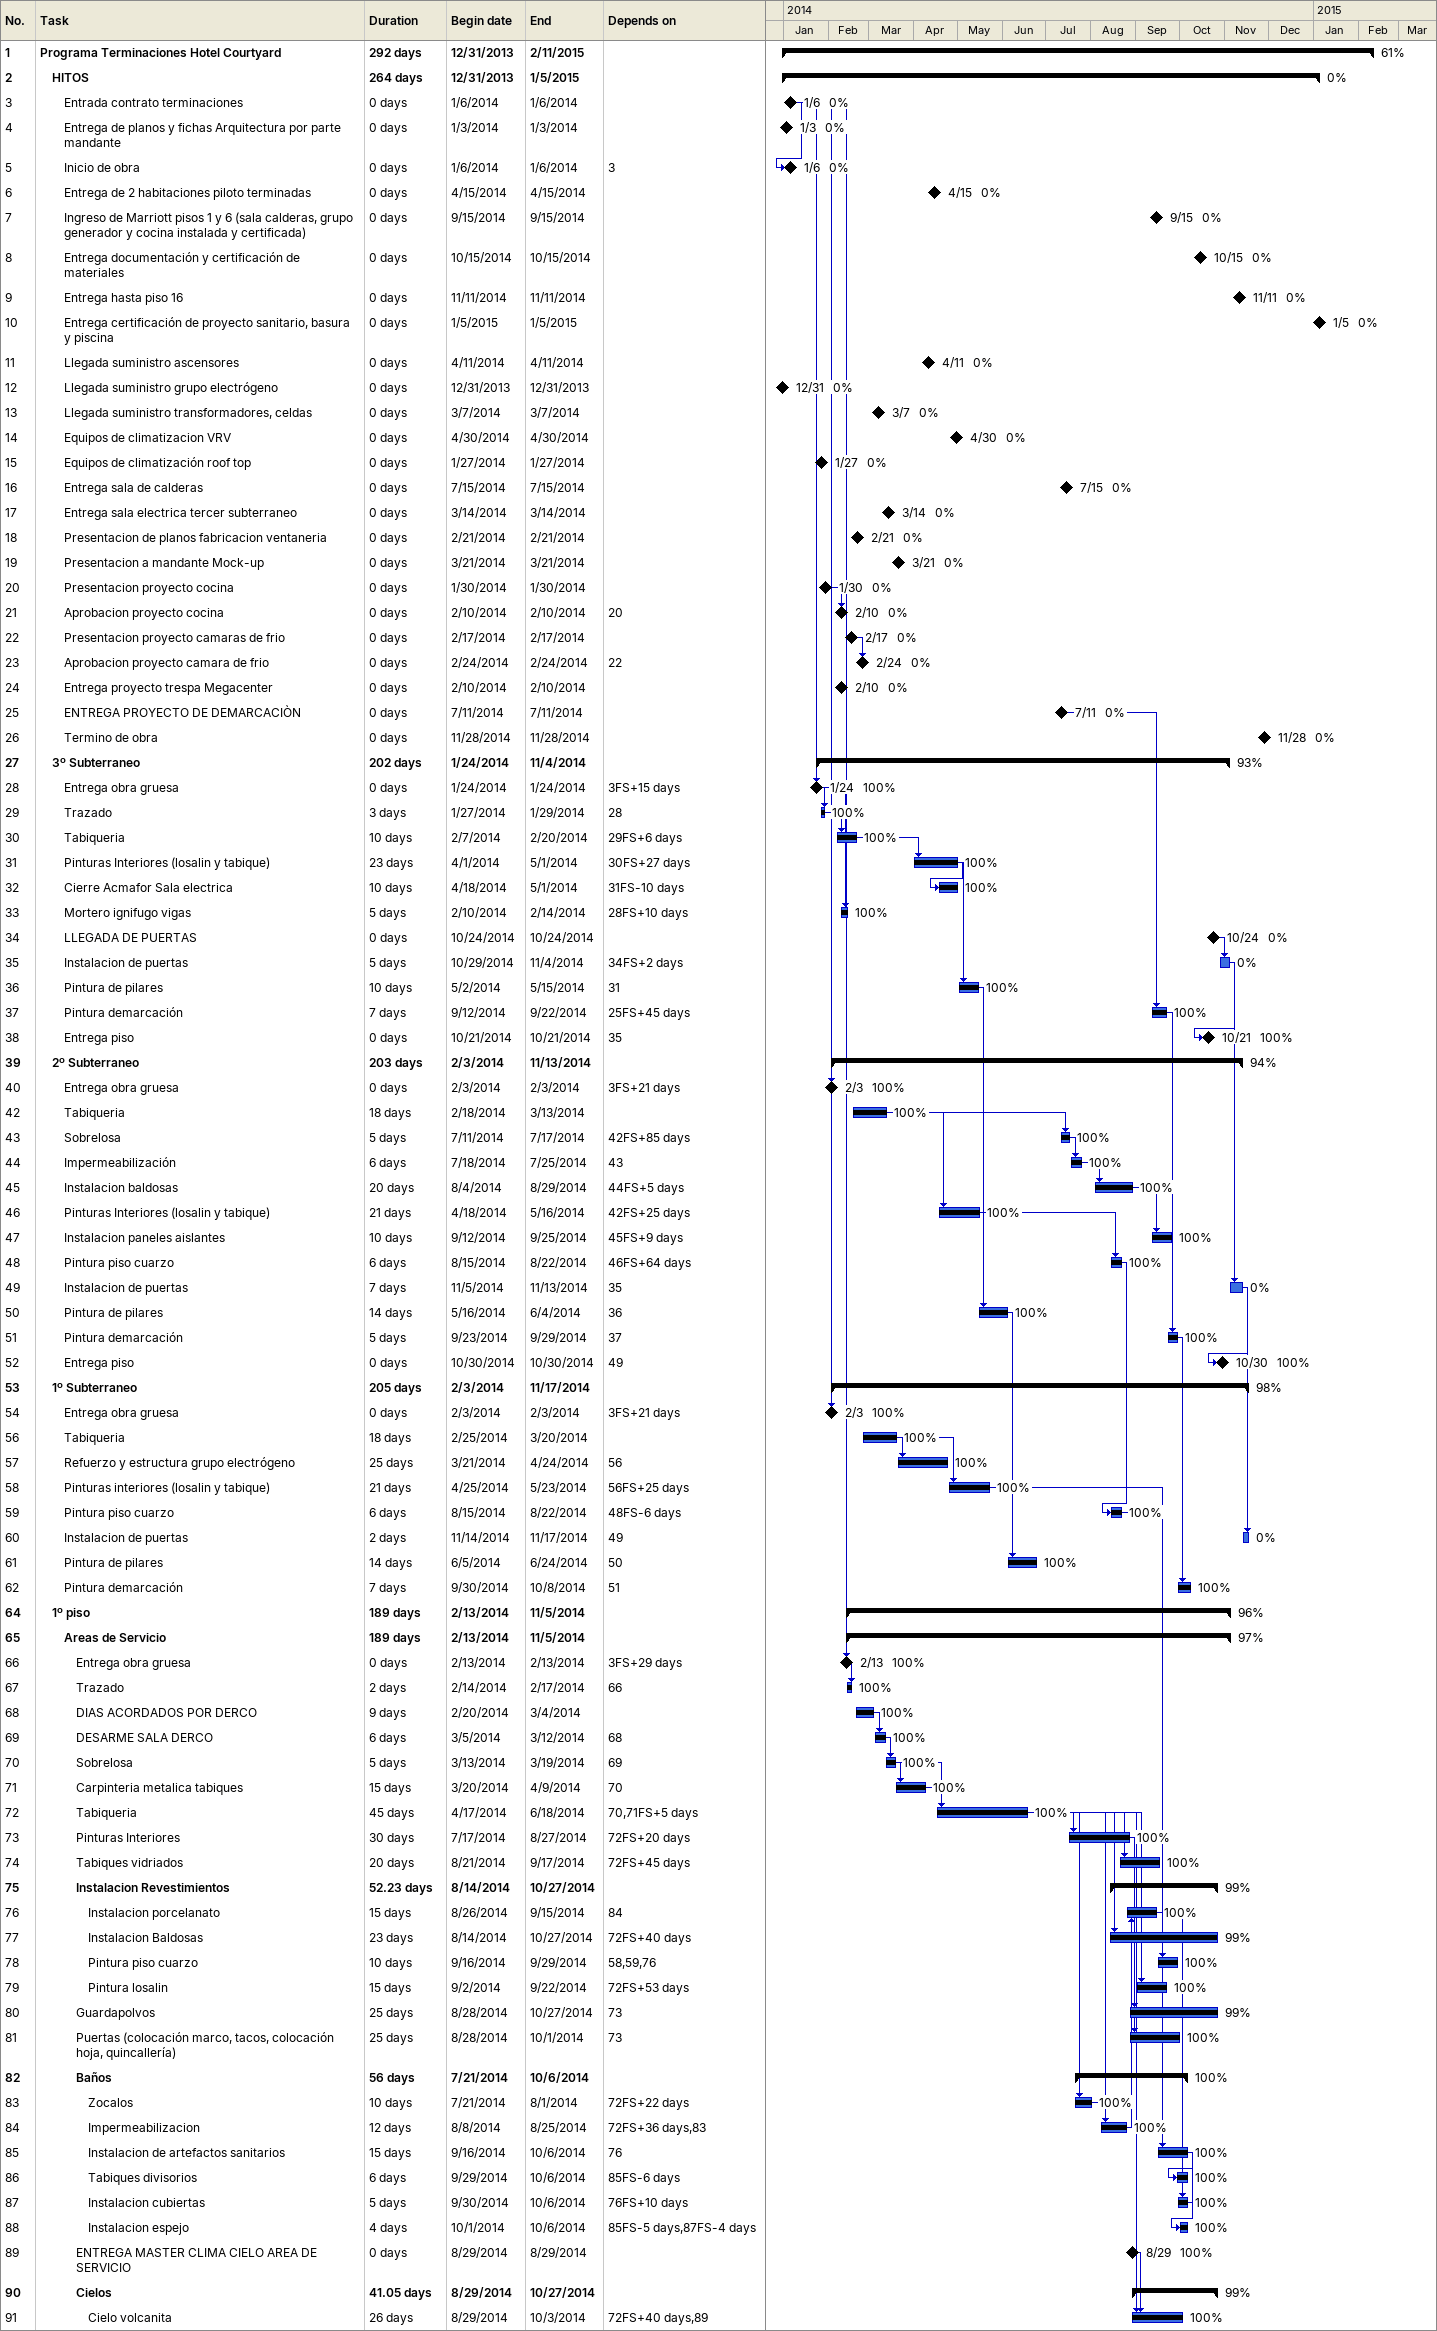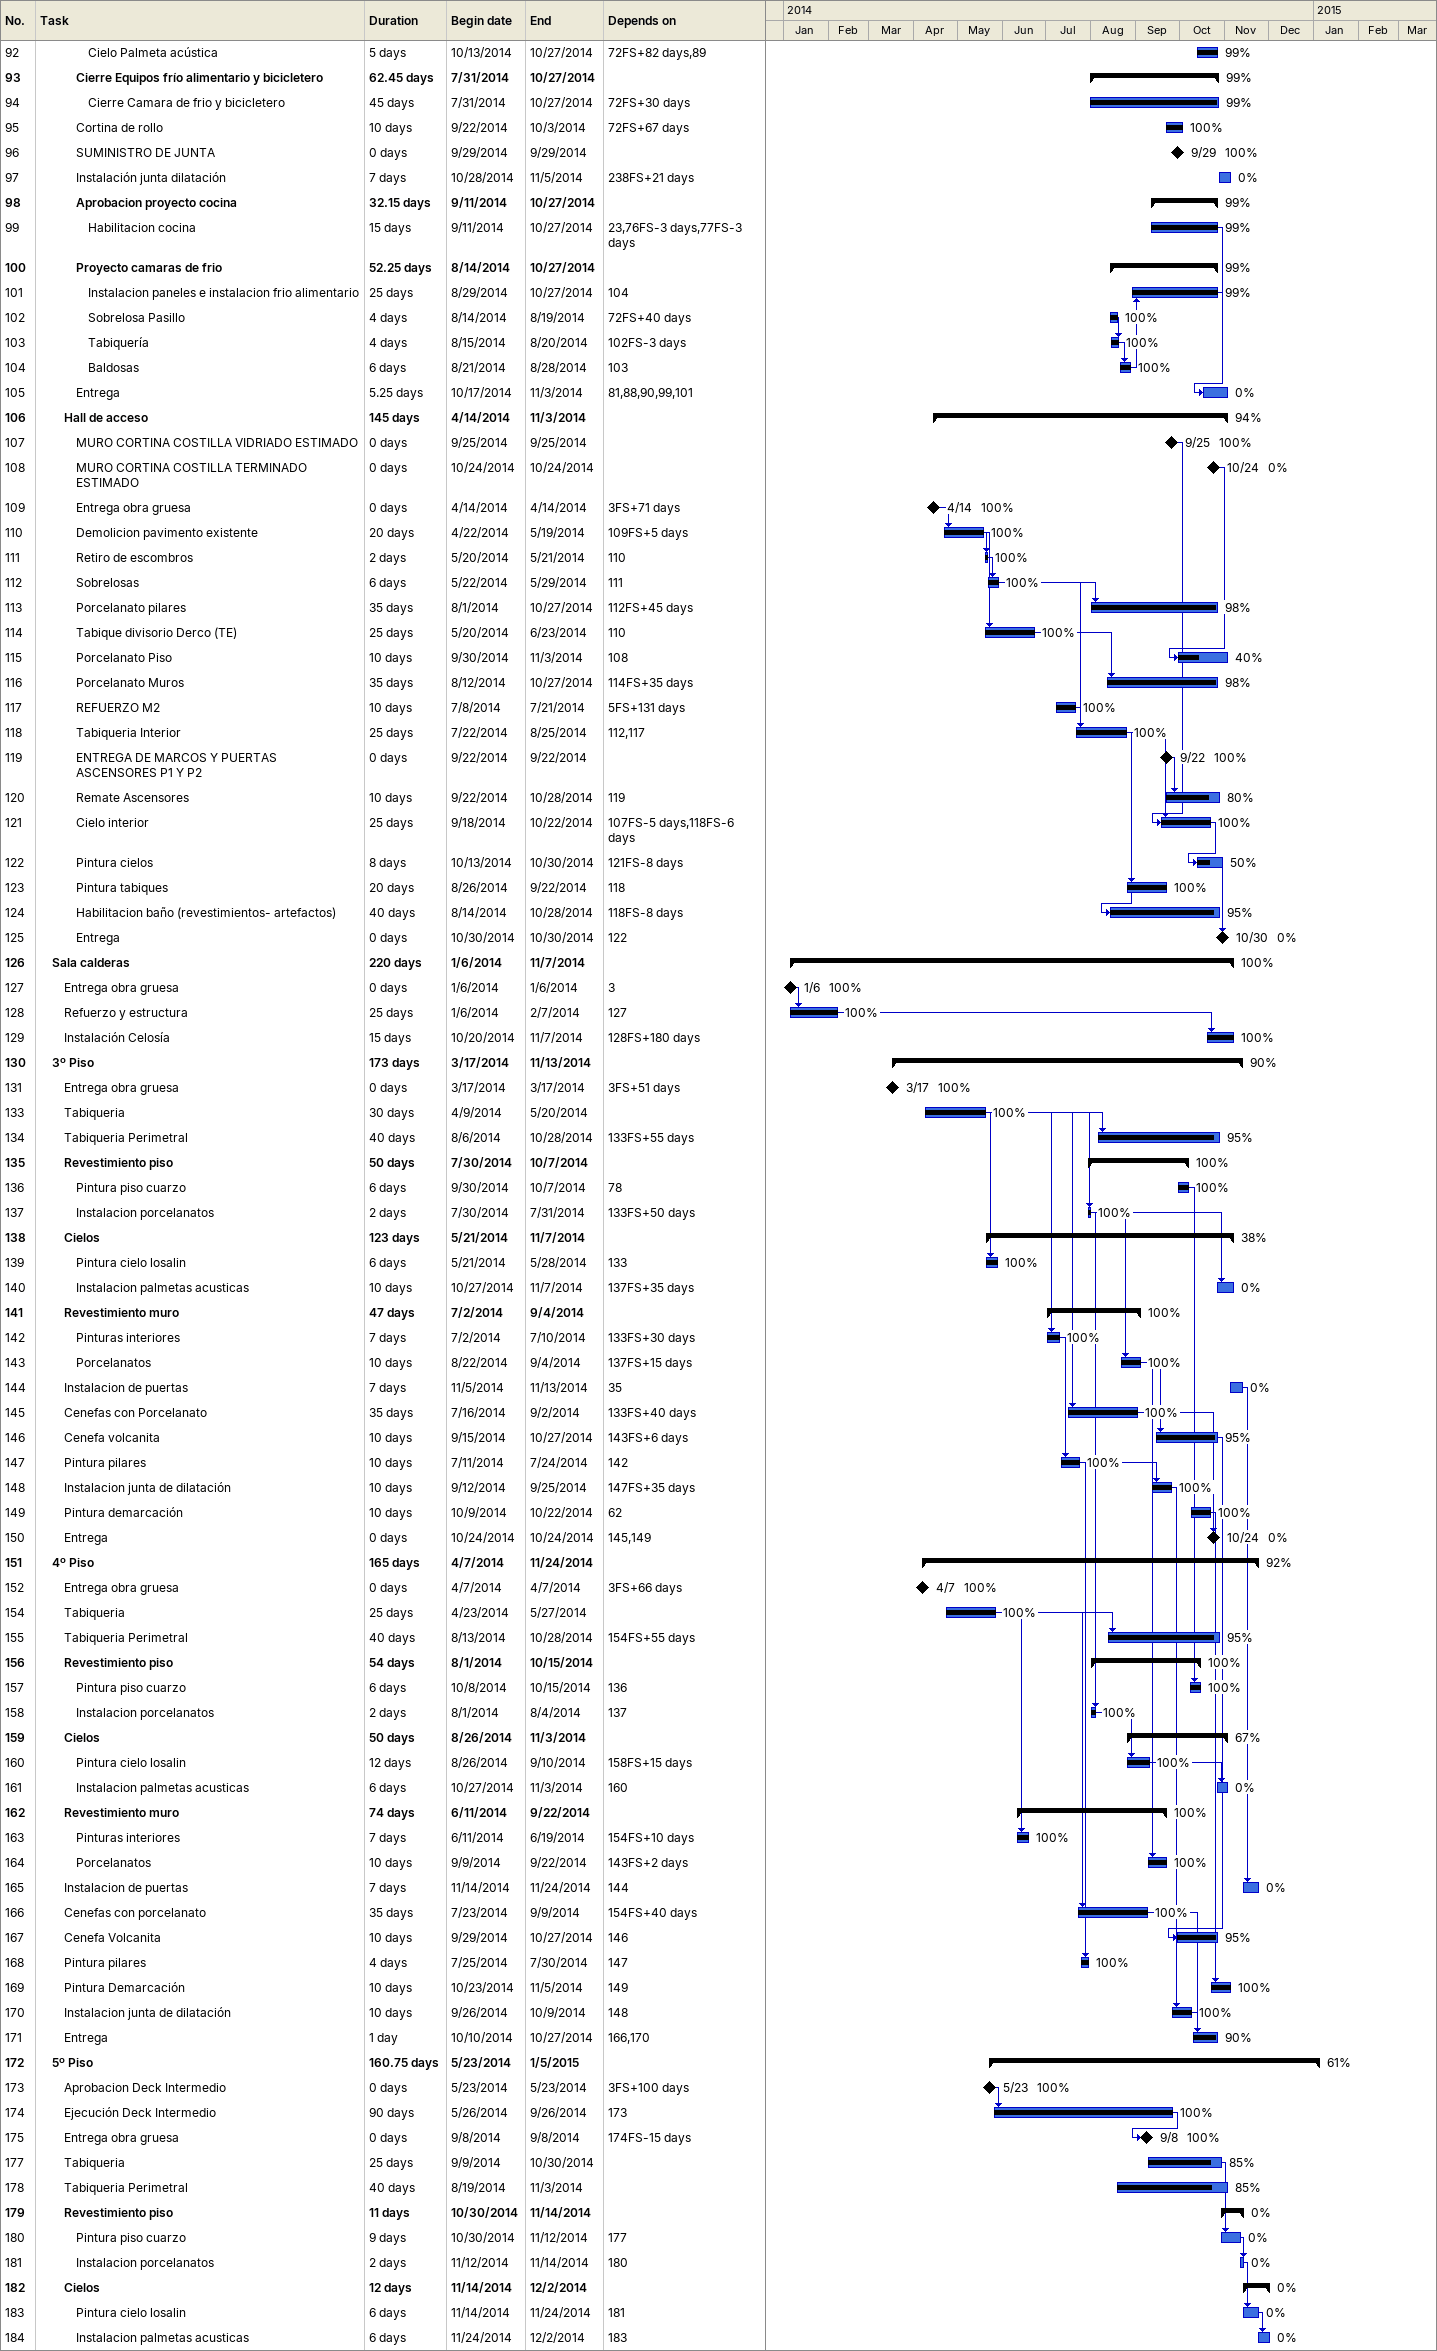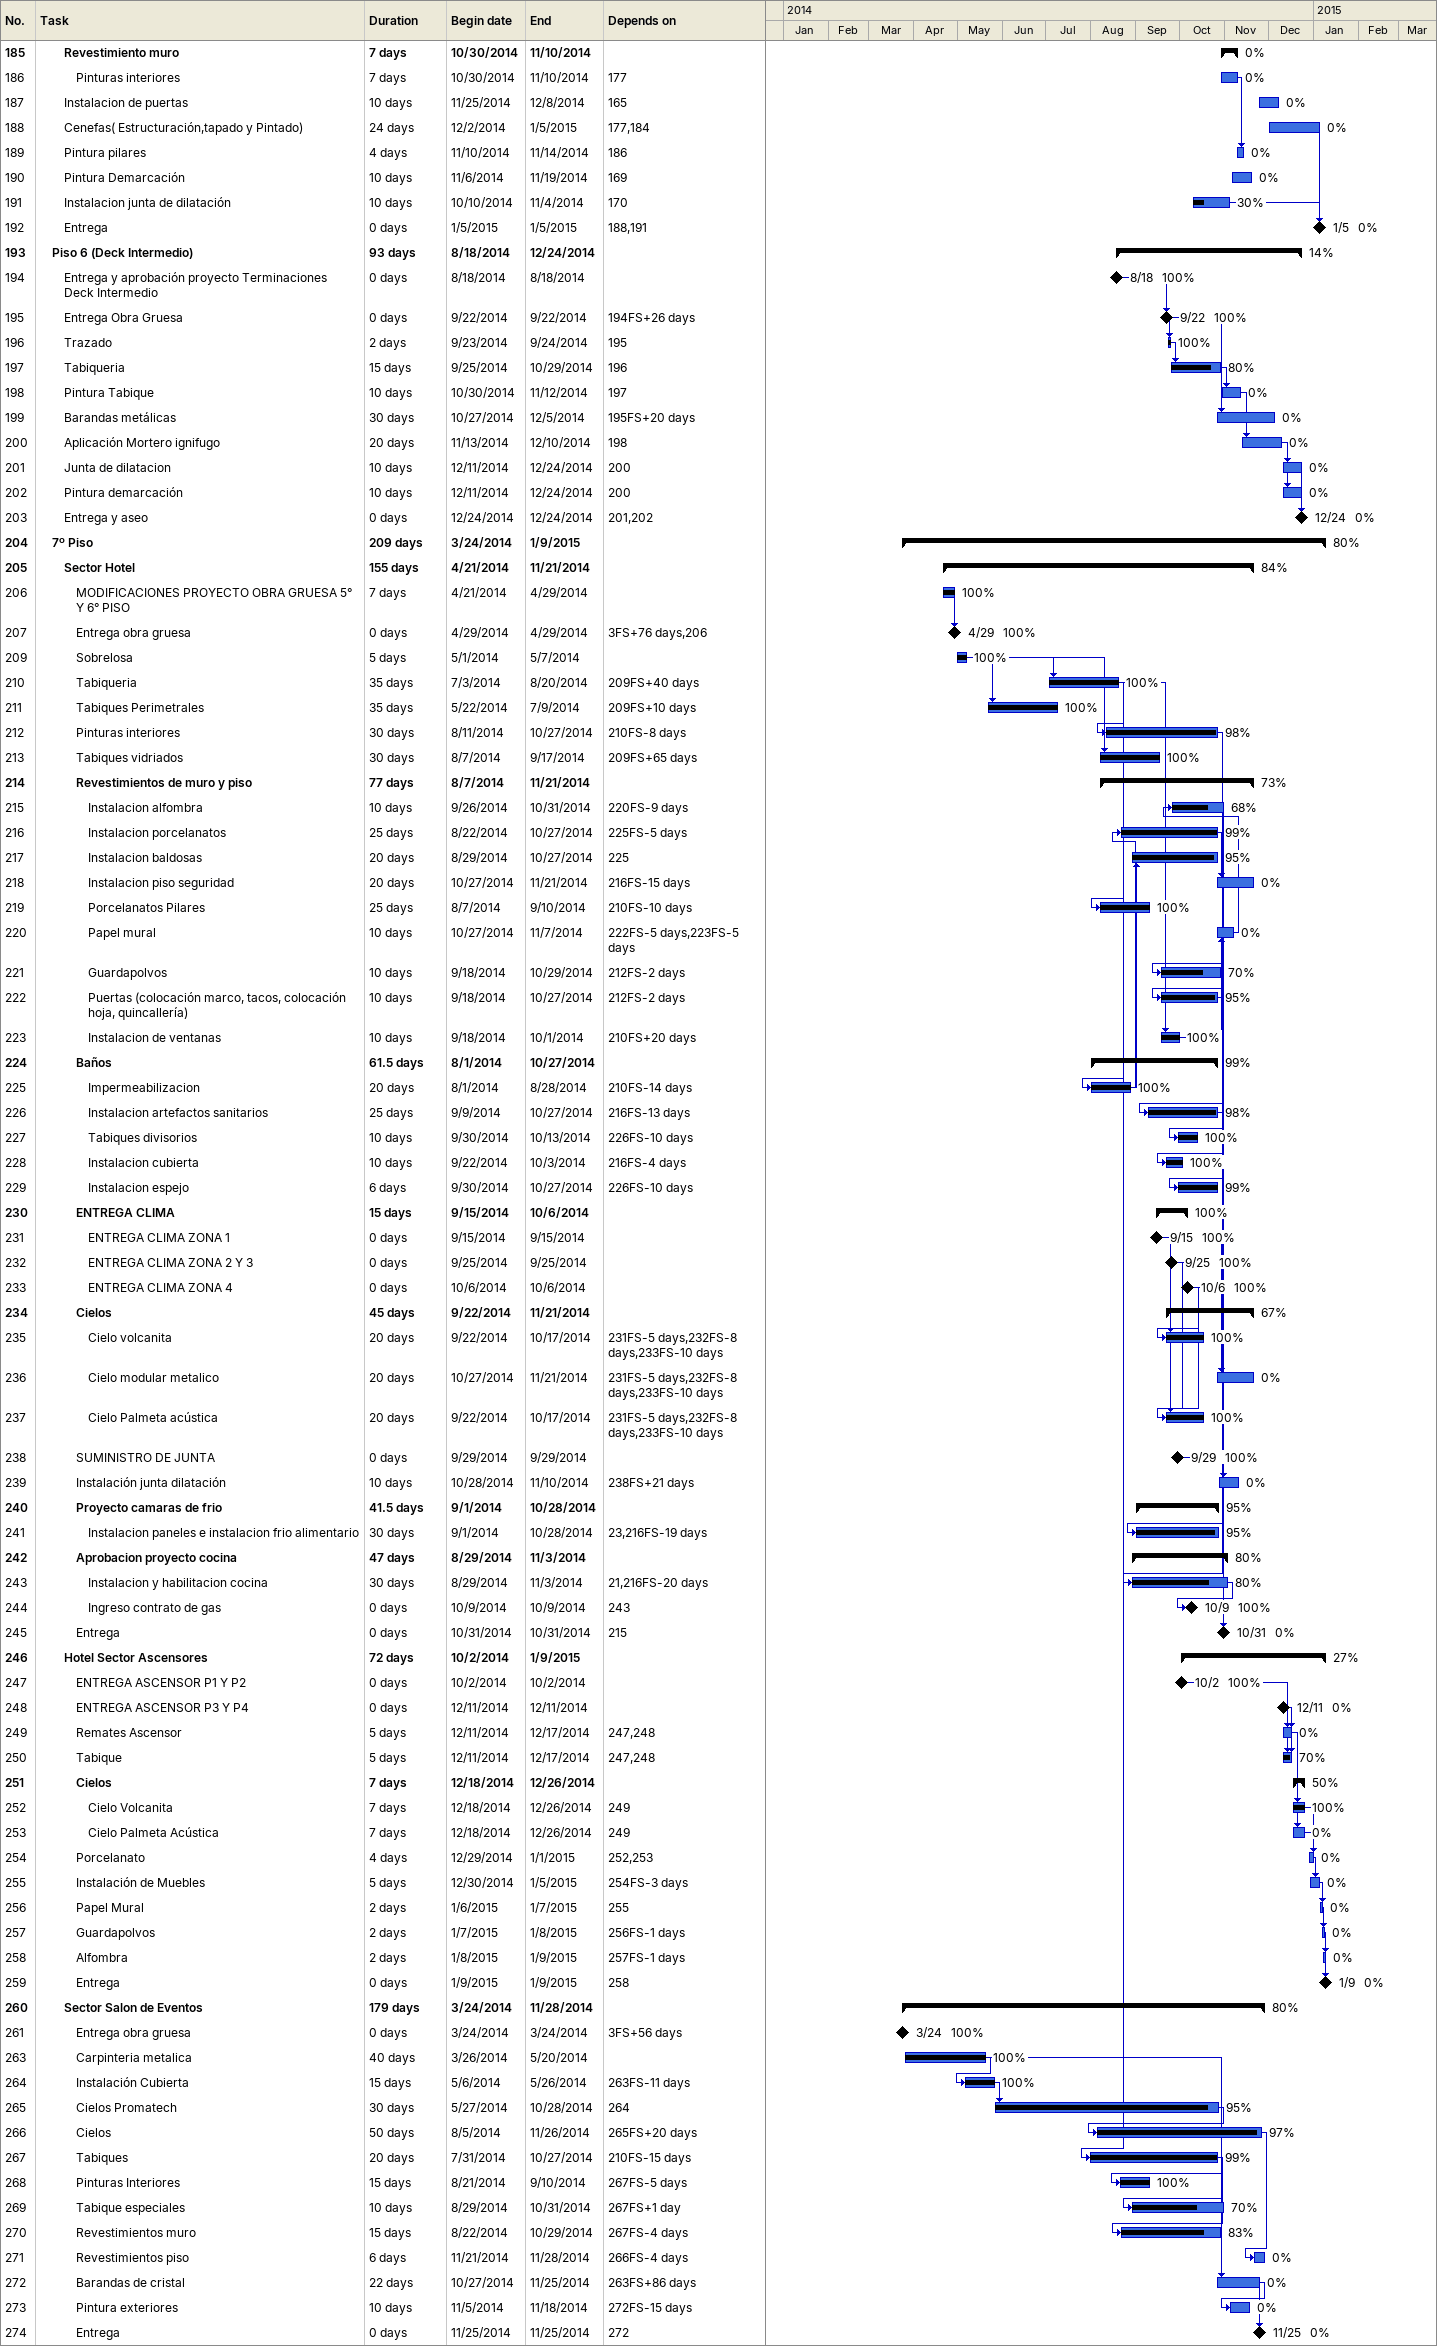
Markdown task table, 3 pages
| ID | Level | Task | Duration | Start | Finish | Predecessors | % complete |
|---|---|---|---|---|---|---|---|
| 1 | 1 | **Programa Terminaciones Hotel Courtyard** | 292d | 2013-12-31 | 2015-02-11 |  | 61 |
| 2 | 2 | **HITOS** | 264d | 2013-12-31 | 2015-01-05 |  | 0 |
| 3 | 3 | Entrada contrato terminaciones | 0d | 2014-01-06 | 2014-01-06 |  | 0 |
| 4 | 3 | Entrega de planos y fichas Arquitectura por parte mandante | 0d | 2014-01-03 | 2014-01-03 |  | 0 |
| 5 | 3 | Inicio de obra | 0d | 2014-01-06 | 2014-01-06 | 3 | 0 |
| 6 | 3 | Entrega de 2 habitaciones piloto terminadas | 0d | 2014-04-15 | 2014-04-15 |  | 0 |
| 7 | 3 | Ingreso de Marriott pisos 1 y 6 (sala calderas, grupo generador y cocina instalada y certificada) | 0d | 2014-09-15 | 2014-09-15 |  | 0 |
| 8 | 3 | Entrega documentación y certificación de materiales | 0d | 2014-10-15 | 2014-10-15 |  | 0 |
| 9 | 3 | Entrega hasta piso 16 | 0d | 2014-11-11 | 2014-11-11 |  | 0 |
| 10 | 3 | Entrega certificación de proyecto sanitario, basura y piscina | 0d | 2015-01-05 | 2015-01-05 |  | 0 |
| 11 | 3 | Llegada suministro ascensores | 0d | 2014-04-11 | 2014-04-11 |  | 0 |
| 12 | 3 | Llegada suministro grupo electrógeno | 0d | 2013-12-31 | 2013-12-31 |  | 0 |
| 13 | 3 | Llegada suministro transformadores, celdas | 0d | 2014-03-07 | 2014-03-07 |  | 0 |
| 14 | 3 | Equipos de climatizacion VRV | 0d | 2014-04-30 | 2014-04-30 |  | 0 |
| 15 | 3 | Equipos de climatización roof top | 0d | 2014-01-27 | 2014-01-27 |  | 0 |
| 16 | 3 | Entrega sala de calderas | 0d | 2014-07-15 | 2014-07-15 |  | 0 |
| 17 | 3 | Entrega sala electrica tercer subterraneo | 0d | 2014-03-14 | 2014-03-14 |  | 0 |
| 18 | 3 | Presentacion de planos fabricacion ventaneria | 0d | 2014-02-21 | 2014-02-21 |  | 0 |
| 19 | 3 | Presentacion a mandante Mock-up | 0d | 2014-03-21 | 2014-03-21 |  | 0 |
| 20 | 3 | Presentacion proyecto cocina | 0d | 2014-01-30 | 2014-01-30 |  | 0 |
| 21 | 3 | Aprobacion proyecto cocina | 0d | 2014-02-10 | 2014-02-10 | 20 | 0 |
| 22 | 3 | Presentacion proyecto camaras de frio | 0d | 2014-02-17 | 2014-02-17 |  | 0 |
| 23 | 3 | Aprobacion proyecto camara de frio | 0d | 2014-02-24 | 2014-02-24 | 22 | 0 |
| 24 | 3 | Entrega proyecto trespa Megacenter | 0d | 2014-02-10 | 2014-02-10 |  | 0 |
| 25 | 3 | ENTREGA PROYECTO DE DEMARCACIÒN | 0d | 2014-07-11 | 2014-07-11 |  | 0 |
| 26 | 3 | Termino de obra | 0d | 2014-11-28 | 2014-11-28 |  | 0 |
| 27 | 2 | **3º Subterraneo** | 202d | 2014-01-24 | 2014-11-04 |  | 93 |
| 28 | 3 | Entrega obra gruesa | 0d | 2014-01-24 | 2014-01-24 | 3FS+15d | 100 |
| 29 | 3 | Trazado | 3d | 2014-01-27 | 2014-01-29 | 28 | 100 |
| 30 | 3 | Tabiqueria | 10d | 2014-02-07 | 2014-02-20 | 29FS+6d | 100 |
| 31 | 3 | Pinturas Interiores (losalin y tabique) | 23d | 2014-04-01 | 2014-05-01 | 30FS+27d | 100 |
| 32 | 3 | Cierre Acmafor Sala electrica | 10d | 2014-04-18 | 2014-05-01 | 31FS-10d | 100 |
| 33 | 3 | Mortero ignifugo vigas | 5d | 2014-02-10 | 2014-02-14 | 28FS+10d | 100 |
| 34 | 3 | LLEGADA DE PUERTAS | 0d | 2014-10-24 | 2014-10-24 |  | 0 |
| 35 | 3 | Instalacion de puertas | 5d | 2014-10-29 | 2014-11-04 | 34FS+2d | 0 |
| 36 | 3 | Pintura de pilares | 10d | 2014-05-02 | 2014-05-15 | 31 | 100 |
| 37 | 3 | Pintura demarcación | 7d | 2014-09-12 | 2014-09-22 | 25FS+45d | 100 |
| 38 | 3 | Entrega piso | 0d | 2014-10-21 | 2014-10-21 | 35 | 100 |
| 39 | 2 | **2º Subterraneo** | 203d | 2014-02-03 | 2014-11-13 |  | 94 |
| 40 | 3 | Entrega obra gruesa | 0d | 2014-02-03 | 2014-02-03 | 3FS+21d | 100 |
| 42 | 3 | Tabiqueria | 18d | 2014-02-18 | 2014-03-13 |  | 100 |
| 43 | 3 | Sobrelosa | 5d | 2014-07-11 | 2014-07-17 | 42FS+85d | 100 |
| 44 | 3 | Impermeabilización | 6d | 2014-07-18 | 2014-07-25 | 43 | 100 |
| 45 | 3 | Instalacion baldosas | 20d | 2014-08-04 | 2014-08-29 | 44FS+5d | 100 |
| 46 | 3 | Pinturas Interiores (losalin y tabique) | 21d | 2014-04-18 | 2014-05-16 | 42FS+25d | 100 |
| 47 | 3 | Instalacion paneles aislantes | 10d | 2014-09-12 | 2014-09-25 | 45FS+9d | 100 |
| 48 | 3 | Pintura piso cuarzo | 6d | 2014-08-15 | 2014-08-22 | 46FS+64d | 100 |
| 49 | 3 | Instalacion de puertas | 7d | 2014-11-05 | 2014-11-13 | 35 | 0 |
| 50 | 3 | Pintura de pilares | 14d | 2014-05-16 | 2014-06-04 | 36 | 100 |
| 51 | 3 | Pintura demarcación | 5d | 2014-09-23 | 2014-09-29 | 37 | 100 |
| 52 | 3 | Entrega piso | 0d | 2014-10-30 | 2014-10-30 | 49 | 100 |
| 53 | 2 | **1º Subterraneo** | 205d | 2014-02-03 | 2014-11-17 |  | 98 |
| 54 | 3 | Entrega obra gruesa | 0d | 2014-02-03 | 2014-02-03 | 3FS+21d | 100 |
| 56 | 3 | Tabiqueria | 18d | 2014-02-25 | 2014-03-20 |  | 100 |
| 57 | 3 | Refuerzo y estructura grupo electrógeno | 25d | 2014-03-21 | 2014-04-24 | 56 | 100 |
| 58 | 3 | Pinturas interiores (losalin y tabique) | 21d | 2014-04-25 | 2014-05-23 | 56FS+25d | 100 |
| 59 | 3 | Pintura piso cuarzo | 6d | 2014-08-15 | 2014-08-22 | 48FS-6d | 100 |
| 60 | 3 | Instalacion de puertas | 2d | 2014-11-14 | 2014-11-17 | 49 | 0 |
| 61 | 3 | Pintura de pilares | 14d | 2014-06-05 | 2014-06-24 | 50 | 100 |
| 62 | 3 | Pintura demarcación | 7d | 2014-09-30 | 2014-10-08 | 51 | 100 |
| 64 | 2 | **1º piso** | 189d | 2014-02-13 | 2014-11-05 |  | 96 |
| 65 | 3 | **Areas de Servicio** | 189d | 2014-02-13 | 2014-11-05 |  | 97 |
| 66 | 4 | Entrega obra gruesa | 0d | 2014-02-13 | 2014-02-13 | 3FS+29d | 100 |
| 67 | 4 | Trazado | 2d | 2014-02-14 | 2014-02-17 | 66 | 100 |
| 68 | 4 | DIAS ACORDADOS POR DERCO | 9d | 2014-02-20 | 2014-03-04 |  | 100 |
| 69 | 4 | DESARME SALA DERCO | 6d | 2014-03-05 | 2014-03-12 | 68 | 100 |
| 70 | 4 | Sobrelosa | 5d | 2014-03-13 | 2014-03-19 | 69 | 100 |
| 71 | 4 | Carpinteria metalica tabiques | 15d | 2014-03-20 | 2014-04-09 | 70 | 100 |
| 72 | 4 | Tabiqueria | 45d | 2014-04-17 | 2014-06-18 | 70, 71FS+5d | 100 |
| 73 | 4 | Pinturas Interiores | 30d | 2014-07-17 | 2014-08-27 | 72FS+20d | 100 |
| 74 | 4 | Tabiques vidriados | 20d | 2014-08-21 | 2014-09-17 | 72FS+45d | 100 |
| 75 | 4 | **Instalacion Revestimientos** | 52.23d | 2014-08-14 | 2014-10-27 |  | 99 |
| 76 | 5 | Instalacion porcelanato | 15d | 2014-08-26 | 2014-09-15 | 84 | 100 |
| 77 | 5 | Instalacion Baldosas | 23d | 2014-08-14 | 2014-10-27 | 72FS+40d | 99 |
| 78 | 5 | Pintura piso cuarzo | 10d | 2014-09-16 | 2014-09-29 | 58, 59, 76 | 100 |
| 79 | 5 | Pintura losalin | 15d | 2014-09-02 | 2014-09-22 | 72FS+53d | 100 |
| 80 | 4 | Guardapolvos | 25d | 2014-08-28 | 2014-10-27 | 73 | 99 |
| 81 | 4 | Puertas (colocación marco, tacos, colocación hoja, quincallería) | 25d | 2014-08-28 | 2014-10-01 | 73 | 100 |
| 82 | 4 | **Baños** | 56d | 2014-07-21 | 2014-10-06 |  | 100 |
| 83 | 5 | Zocalos | 10d | 2014-07-21 | 2014-08-01 | 72FS+22d | 100 |
| 84 | 5 | Impermeabilizacion | 12d | 2014-08-08 | 2014-08-25 | 72FS+36d, 83 | 100 |
| 85 | 5 | Instalacion de artefactos sanitarios | 15d | 2014-09-16 | 2014-10-06 | 76 | 100 |
| 86 | 5 | Tabiques divisorios | 6d | 2014-09-29 | 2014-10-06 | 85FS-6d | 100 |
| 87 | 5 | Instalacion cubiertas | 5d | 2014-09-30 | 2014-10-06 | 76FS+10d | 100 |
| 88 | 5 | Instalacion espejo | 4d | 2014-10-01 | 2014-10-06 | 85FS-5d, 87FS-4d | 100 |
| 89 | 4 | ENTREGA MASTER CLIMA CIELO AREA DE SERVICIO | 0d | 2014-08-29 | 2014-08-29 |  | 100 |
| 90 | 4 | **Cielos** | 41.05d | 2014-08-29 | 2014-10-27 |  | 99 |
| 91 | 5 | Cielo volcanita | 26d | 2014-08-29 | 2014-10-03 | 72FS+40d, 89 | 100 |
| 92 | 5 | Cielo Palmeta acústica | 5d | 2014-10-13 | 2014-10-27 | 72FS+82d, 89 | 99 |
| 93 | 4 | **Cierre Equipos frío alimentario y bicicletero** | 62.45d | 2014-07-31 | 2014-10-27 |  | 99 |
| 94 | 5 | Cierre Camara de frio y bicicletero | 45d | 2014-07-31 | 2014-10-27 | 72FS+30d | 99 |
| 95 | 4 | Cortina de rollo | 10d | 2014-09-22 | 2014-10-03 | 72FS+67d | 100 |
| 96 | 4 | SUMINISTRO DE JUNTA | 0d | 2014-09-29 | 2014-09-29 |  | 100 |
| 97 | 4 | Instalación junta dilatación | 7d | 2014-10-28 | 2014-11-05 | 238FS+21d | 0 |
| 98 | 4 | **Aprobacion proyecto cocina** | 32.15d | 2014-09-11 | 2014-10-27 |  | 99 |
| 99 | 5 | Habilitacion cocina | 15d | 2014-09-11 | 2014-10-27 | 23, 76FS-3d, 77FS-3d | 99 |
| 100 | 4 | **Proyecto camaras de frio** | 52.25d | 2014-08-14 | 2014-10-27 |  | 99 |
| 101 | 5 | Instalacion paneles e instalacion frio alimentario | 25d | 2014-08-29 | 2014-10-27 | 104 | 99 |
| 102 | 5 | Sobrelosa Pasillo | 4d | 2014-08-14 | 2014-08-19 | 72FS+40d | 100 |
| 103 | 5 | Tabiquería | 4d | 2014-08-15 | 2014-08-20 | 102FS-3d | 100 |
| 104 | 5 | Baldosas | 6d | 2014-08-21 | 2014-08-28 | 103 | 100 |
| 105 | 4 | Entrega | 5.25d | 2014-10-17 | 2014-11-03 | 81, 88, 90, 99, 101 | 0 |
| 106 | 3 | **Hall de acceso** | 145d | 2014-04-14 | 2014-11-03 |  | 94 |
| 107 | 4 | MURO CORTINA COSTILLA VIDRIADO ESTIMADO | 0d | 2014-09-25 | 2014-09-25 |  | 100 |
| 108 | 4 | MURO CORTINA COSTILLA TERMINADO ESTIMADO | 0d | 2014-10-24 | 2014-10-24 |  | 0 |
| 109 | 4 | Entrega obra gruesa | 0d | 2014-04-14 | 2014-04-14 | 3FS+71d | 100 |
| 110 | 4 | Demolicion pavimento existente | 20d | 2014-04-22 | 2014-05-19 | 109FS+5d | 100 |
| 111 | 4 | Retiro de escombros | 2d | 2014-05-20 | 2014-05-21 | 110 | 100 |
| 112 | 4 | Sobrelosas | 6d | 2014-05-22 | 2014-05-29 | 111 | 100 |
| 113 | 4 | Porcelanato pilares | 35d | 2014-08-01 | 2014-10-27 | 112FS+45d | 98 |
| 114 | 4 | Tabique divisorio Derco (TE) | 25d | 2014-05-20 | 2014-06-23 | 110 | 100 |
| 115 | 4 | Porcelanato Piso | 10d | 2014-09-30 | 2014-11-03 | 108 | 40 |
| 116 | 4 | Porcelanato Muros | 35d | 2014-08-12 | 2014-10-27 | 114FS+35d | 98 |
| 117 | 4 | REFUERZO M2 | 10d | 2014-07-08 | 2014-07-21 | 5FS+131d | 100 |
| 118 | 4 | Tabiqueria Interior | 25d | 2014-07-22 | 2014-08-25 | 112, 117 | 100 |
| 119 | 4 | ENTREGA DE MARCOS Y PUERTAS ASCENSORES P1 Y P2 | 0d | 2014-09-22 | 2014-09-22 |  | 100 |
| 120 | 4 | Remate Ascensores | 10d | 2014-09-22 | 2014-10-28 | 119 | 80 |
| 121 | 4 | Cielo interior | 25d | 2014-09-18 | 2014-10-22 | 107FS-5d, 118FS-6d | 100 |
| 122 | 4 | Pintura cielos | 8d | 2014-10-13 | 2014-10-30 | 121FS-8d | 50 |
| 123 | 4 | Pintura tabiques | 20d | 2014-08-26 | 2014-09-22 | 118 | 100 |
| 124 | 4 | Habilitacion baño (revestimientos- artefactos) | 40d | 2014-08-14 | 2014-10-28 | 118FS-8d | 95 |
| 125 | 4 | Entrega | 0d | 2014-10-30 | 2014-10-30 | 122 | 0 |
| 126 | 2 | **Sala calderas** | 220d | 2014-01-06 | 2014-11-07 |  | 100 |
| 127 | 3 | Entrega obra gruesa | 0d | 2014-01-06 | 2014-01-06 | 3 | 100 |
| 128 | 3 | Refuerzo y estructura | 25d | 2014-01-06 | 2014-02-07 | 127 | 100 |
| 129 | 3 | Instalación Celosía | 15d | 2014-10-20 | 2014-11-07 | 128FS+180d | 100 |
| 130 | 2 | **3º Piso** | 173d | 2014-03-17 | 2014-11-13 |  | 90 |
| 131 | 3 | Entrega obra gruesa | 0d | 2014-03-17 | 2014-03-17 | 3FS+51d | 100 |
| 133 | 3 | Tabiqueria | 30d | 2014-04-09 | 2014-05-20 |  | 100 |
| 134 | 3 | Tabiqueria Perimetral | 40d | 2014-08-06 | 2014-10-28 | 133FS+55d | 95 |
| 135 | 3 | **Revestimiento piso** | 50d | 2014-07-30 | 2014-10-07 |  | 100 |
| 136 | 4 | Pintura piso cuarzo | 6d | 2014-09-30 | 2014-10-07 | 78 | 100 |
| 137 | 4 | Instalacion porcelanatos | 2d | 2014-07-30 | 2014-07-31 | 133FS+50d | 100 |
| 138 | 3 | **Cielos** | 123d | 2014-05-21 | 2014-11-07 |  | 38 |
| 139 | 4 | Pintura cielo losalin | 6d | 2014-05-21 | 2014-05-28 | 133 | 100 |
| 140 | 4 | Instalacion palmetas acusticas | 10d | 2014-10-27 | 2014-11-07 | 137FS+35d | 0 |
| 141 | 3 | **Revestimiento muro** | 47d | 2014-07-02 | 2014-09-04 |  | 100 |
| 142 | 4 | Pinturas interiores | 7d | 2014-07-02 | 2014-07-10 | 133FS+30d | 100 |
| 143 | 4 | Porcelanatos | 10d | 2014-08-22 | 2014-09-04 | 137FS+15d | 100 |
| 144 | 3 | Instalacion de puertas | 7d | 2014-11-05 | 2014-11-13 | 35 | 0 |
| 145 | 3 | Cenefas con Porcelanato | 35d | 2014-07-16 | 2014-09-02 | 133FS+40d | 100 |
| 146 | 3 | Cenefa volcanita | 10d | 2014-09-15 | 2014-10-27 | 143FS+6d | 95 |
| 147 | 3 | Pintura pilares | 10d | 2014-07-11 | 2014-07-24 | 142 | 100 |
| 148 | 3 | Instalacion junta de dilatación | 10d | 2014-09-12 | 2014-09-25 | 147FS+35d | 100 |
| 149 | 3 | Pintura demarcación | 10d | 2014-10-09 | 2014-10-22 | 62 | 100 |
| 150 | 3 | Entrega | 0d | 2014-10-24 | 2014-10-24 | 145, 149 | 0 |
| 151 | 2 | **4º Piso** | 165d | 2014-04-07 | 2014-11-24 |  | 92 |
| 152 | 3 | Entrega obra gruesa | 0d | 2014-04-07 | 2014-04-07 | 3FS+66d | 100 |
| 154 | 3 | Tabiqueria | 25d | 2014-04-23 | 2014-05-27 |  | 100 |
| 155 | 3 | Tabiqueria Perimetral | 40d | 2014-08-13 | 2014-10-28 | 154FS+55d | 95 |
| 156 | 3 | **Revestimiento piso** | 54d | 2014-08-01 | 2014-10-15 |  | 100 |
| 157 | 4 | Pintura piso cuarzo | 6d | 2014-10-08 | 2014-10-15 | 136 | 100 |
| 158 | 4 | Instalacion porcelanatos | 2d | 2014-08-01 | 2014-08-04 | 137 | 100 |
| 159 | 3 | **Cielos** | 50d | 2014-08-26 | 2014-11-03 |  | 67 |
| 160 | 4 | Pintura cielo losalin | 12d | 2014-08-26 | 2014-09-10 | 158FS+15d | 100 |
| 161 | 4 | Instalacion palmetas acusticas | 6d | 2014-10-27 | 2014-11-03 | 160 | 0 |
| 162 | 3 | **Revestimiento muro** | 74d | 2014-06-11 | 2014-09-22 |  | 100 |
| 163 | 4 | Pinturas interiores | 7d | 2014-06-11 | 2014-06-19 | 154FS+10d | 100 |
| 164 | 4 | Porcelanatos | 10d | 2014-09-09 | 2014-09-22 | 143FS+2d | 100 |
| 165 | 3 | Instalacion de puertas | 7d | 2014-11-14 | 2014-11-24 | 144 | 0 |
| 166 | 3 | Cenefas con porcelanato | 35d | 2014-07-23 | 2014-09-09 | 154FS+40d | 100 |
| 167 | 3 | Cenefa Volcanita | 10d | 2014-09-29 | 2014-10-27 | 146 | 95 |
| 168 | 3 | Pintura pilares | 4d | 2014-07-25 | 2014-07-30 | 147 | 100 |
| 169 | 3 | Pintura Demarcación | 10d | 2014-10-23 | 2014-11-05 | 149 | 100 |
| 170 | 3 | Instalacion junta de dilatación | 10d | 2014-09-26 | 2014-10-09 | 148 | 100 |
| 171 | 3 | Entrega | 1d | 2014-10-10 | 2014-10-27 | 166, 170 | 90 |
| 172 | 2 | **5º Piso** | 160.75d | 2014-05-23 | 2015-01-05 |  | 61 |
| 173 | 3 | Aprobacion Deck Intermedio | 0d | 2014-05-23 | 2014-05-23 | 3FS+100d | 100 |
| 174 | 3 | Ejecución Deck Intermedio | 90d | 2014-05-26 | 2014-09-26 | 173 | 100 |
| 175 | 3 | Entrega obra gruesa | 0d | 2014-09-08 | 2014-09-08 | 174FS-15d | 100 |
| 177 | 3 | Tabiqueria | 25d | 2014-09-09 | 2014-10-30 |  | 85 |
| 178 | 3 | Tabiqueria Perimetral | 40d | 2014-08-19 | 2014-11-03 |  | 85 |
| 179 | 3 | **Revestimiento piso** | 11d | 2014-10-30 | 2014-11-14 |  | 0 |
| 180 | 4 | Pintura piso cuarzo | 9d | 2014-10-30 | 2014-11-12 | 177 | 0 |
| 181 | 4 | Instalacion porcelanatos | 2d | 2014-11-12 | 2014-11-14 | 180 | 0 |
| 182 | 3 | **Cielos** | 12d | 2014-11-14 | 2014-12-02 |  | 0 |
| 183 | 4 | Pintura cielo losalin | 6d | 2014-11-14 | 2014-11-24 | 181 | 0 |
| 184 | 4 | Instalacion palmetas acusticas | 6d | 2014-11-24 | 2014-12-02 | 183 | 0 |
| 185 | 3 | **Revestimiento muro** | 7d | 2014-10-30 | 2014-11-10 |  | 0 |
| 186 | 4 | Pinturas interiores | 7d | 2014-10-30 | 2014-11-10 | 177 | 0 |
| 187 | 3 | Instalacion de puertas | 10d | 2014-11-25 | 2014-12-08 | 165 | 0 |
| 188 | 3 | Cenefas( Estructuración,tapado y Pintado) | 24d | 2014-12-02 | 2015-01-05 | 177, 184 | 0 |
| 189 | 3 | Pintura pilares | 4d | 2014-11-10 | 2014-11-14 | 186 | 0 |
| 190 | 3 | Pintura Demarcación | 10d | 2014-11-06 | 2014-11-19 | 169 | 0 |
| 191 | 3 | Instalacion junta de dilatación | 10d | 2014-10-10 | 2014-11-04 | 170 | 30 |
| 192 | 3 | Entrega | 0d | 2015-01-05 | 2015-01-05 | 188, 191 | 0 |
| 193 | 2 | **Piso 6 (Deck Intermedio)** | 93d | 2014-08-18 | 2014-12-24 |  | 14 |
| 194 | 3 | Entrega y aprobación proyecto Terminaciones Deck Intermedio | 0d | 2014-08-18 | 2014-08-18 |  | 100 |
| 195 | 3 | Entrega Obra Gruesa | 0d | 2014-09-22 | 2014-09-22 | 194FS+26d | 100 |
| 196 | 3 | Trazado | 2d | 2014-09-23 | 2014-09-24 | 195 | 100 |
| 197 | 3 | Tabiqueria | 15d | 2014-09-25 | 2014-10-29 | 196 | 80 |
| 198 | 3 | Pintura Tabique | 10d | 2014-10-30 | 2014-11-12 | 197 | 0 |
| 199 | 3 | Barandas metálicas | 30d | 2014-10-27 | 2014-12-05 | 195FS+20d | 0 |
| 200 | 3 | Aplicación Mortero ignifugo | 20d | 2014-11-13 | 2014-12-10 | 198 | 0 |
| 201 | 3 | Junta de dilatacion | 10d | 2014-12-11 | 2014-12-24 | 200 | 0 |
| 202 | 3 | Pintura demarcación | 10d | 2014-12-11 | 2014-12-24 | 200 | 0 |
| 203 | 3 | Entrega y aseo | 0d | 2014-12-24 | 2014-12-24 | 201, 202 | 0 |
| 204 | 2 | **7º Piso** | 209d | 2014-03-24 | 2015-01-09 |  | 80 |
| 205 | 3 | **Sector Hotel** | 155d | 2014-04-21 | 2014-11-21 |  | 84 |
| 206 | 4 | MODIFICACIONES PROYECTO OBRA GRUESA 5° Y 6° PISO | 7d | 2014-04-21 | 2014-04-29 |  | 100 |
| 207 | 4 | Entrega obra gruesa | 0d | 2014-04-29 | 2014-04-29 | 3FS+76d, 206 | 100 |
| 209 | 4 | Sobrelosa | 5d | 2014-05-01 | 2014-05-07 |  | 100 |
| 210 | 4 | Tabiqueria | 35d | 2014-07-03 | 2014-08-20 | 209FS+40d | 100 |
| 211 | 4 | Tabiques Perimetrales | 35d | 2014-05-22 | 2014-07-09 | 209FS+10d | 100 |
| 212 | 4 | Pinturas interiores | 30d | 2014-08-11 | 2014-10-27 | 210FS-8d | 98 |
| 213 | 4 | Tabiques vidriados | 30d | 2014-08-07 | 2014-09-17 | 209FS+65d | 100 |
| 214 | 4 | **Revestimientos de muro y piso** | 77d | 2014-08-07 | 2014-11-21 |  | 73 |
| 215 | 5 | Instalacion alfombra | 10d | 2014-09-26 | 2014-10-31 | 220FS-9d | 68 |
| 216 | 5 | Instalacion porcelanatos | 25d | 2014-08-22 | 2014-10-27 | 225FS-5d | 99 |
| 217 | 5 | Instalacion baldosas | 20d | 2014-08-29 | 2014-10-27 | 225 | 95 |
| 218 | 5 | Instalacion piso seguridad | 20d | 2014-10-27 | 2014-11-21 | 216FS-15d | 0 |
| 219 | 5 | Porcelanatos Pilares | 25d | 2014-08-07 | 2014-09-10 | 210FS-10d | 100 |
| 220 | 5 | Papel mural | 10d | 2014-10-27 | 2014-11-07 | 222FS-5d, 223FS-5d | 0 |
| 221 | 5 | Guardapolvos | 10d | 2014-09-18 | 2014-10-29 | 212FS-2d | 70 |
| 222 | 5 | Puertas (colocación marco, tacos, colocación hoja, quincallería) | 10d | 2014-09-18 | 2014-10-27 | 212FS-2d | 95 |
| 223 | 5 | Instalacion de ventanas | 10d | 2014-09-18 | 2014-10-01 | 210FS+20d | 100 |
| 224 | 4 | **Baños** | 61.5d | 2014-08-01 | 2014-10-27 |  | 99 |
| 225 | 5 | Impermeabilizacion | 20d | 2014-08-01 | 2014-08-28 | 210FS-14d | 100 |
| 226 | 5 | Instalacion artefactos sanitarios | 25d | 2014-09-09 | 2014-10-27 | 216FS-13d | 98 |
| 227 | 5 | Tabiques divisorios | 10d | 2014-09-30 | 2014-10-13 | 226FS-10d | 100 |
| 228 | 5 | Instalacion cubierta | 10d | 2014-09-22 | 2014-10-03 | 216FS-4d | 100 |
| 229 | 5 | Instalacion espejo | 6d | 2014-09-30 | 2014-10-27 | 226FS-10d | 99 |
| 230 | 4 | **ENTREGA CLIMA** | 15d | 2014-09-15 | 2014-10-06 |  | 100 |
| 231 | 5 | ENTREGA CLIMA ZONA 1 | 0d | 2014-09-15 | 2014-09-15 |  | 100 |
| 232 | 5 | ENTREGA CLIMA ZONA 2 Y 3 | 0d | 2014-09-25 | 2014-09-25 |  | 100 |
| 233 | 5 | ENTREGA CLIMA ZONA 4 | 0d | 2014-10-06 | 2014-10-06 |  | 100 |
| 234 | 4 | **Cielos** | 45d | 2014-09-22 | 2014-11-21 |  | 67 |
| 235 | 5 | Cielo volcanita | 20d | 2014-09-22 | 2014-10-17 | 231FS-5d, 232FS-8d, 233FS-10d | 100 |
| 236 | 5 | Cielo modular metalico | 20d | 2014-10-27 | 2014-11-21 | 231FS-5d, 232FS-8d, 233FS-10d | 0 |
| 237 | 5 | Cielo Palmeta acústica | 20d | 2014-09-22 | 2014-10-17 | 231FS-5d, 232FS-8d, 233FS-10d | 100 |
| 238 | 4 | SUMINISTRO DE JUNTA | 0d | 2014-09-29 | 2014-09-29 |  | 100 |
| 239 | 4 | Instalación junta dilatación | 10d | 2014-10-28 | 2014-11-10 | 238FS+21d | 0 |
| 240 | 4 | **Proyecto camaras de frio** | 41.5d | 2014-09-01 | 2014-10-28 |  | 95 |
| 241 | 5 | Instalacion paneles e instalacion frio alimentario | 30d | 2014-09-01 | 2014-10-28 | 23, 216FS-19d | 95 |
| 242 | 4 | **Aprobacion proyecto cocina** | 47d | 2014-08-29 | 2014-11-03 |  | 80 |
| 243 | 5 | Instalacion y habilitacion cocina | 30d | 2014-08-29 | 2014-11-03 | 21, 216FS-20d | 80 |
| 244 | 5 | Ingreso contrato de gas | 0d | 2014-10-09 | 2014-10-09 | 243 | 100 |
| 245 | 4 | Entrega | 0d | 2014-10-31 | 2014-10-31 | 215 | 0 |
| 246 | 3 | **Hotel Sector Ascensores** | 72d | 2014-10-02 | 2015-01-09 |  | 27 |
| 247 | 4 | ENTREGA ASCENSOR P1 Y P2 | 0d | 2014-10-02 | 2014-10-02 |  | 100 |
| 248 | 4 | ENTREGA ASCENSOR P3 Y P4 | 0d | 2014-12-11 | 2014-12-11 |  | 0 |
| 249 | 4 | Remates Ascensor | 5d | 2014-12-11 | 2014-12-17 | 247, 248 | 0 |
| 250 | 4 | Tabique | 5d | 2014-12-11 | 2014-12-17 | 247, 248 | 70 |
| 251 | 4 | **Cielos** | 7d | 2014-12-18 | 2014-12-26 |  | 50 |
| 252 | 5 | Cielo Volcanita | 7d | 2014-12-18 | 2014-12-26 | 249 | 100 |
| 253 | 5 | Cielo Palmeta Acústica | 7d | 2014-12-18 | 2014-12-26 | 249 | 0 |
| 254 | 4 | Porcelanato | 4d | 2014-12-29 | 2015-01-01 | 252, 253 | 0 |
| 255 | 4 | Instalación de Muebles | 5d | 2014-12-30 | 2015-01-05 | 254FS-3d | 0 |
| 256 | 4 | Papel Mural | 2d | 2015-01-06 | 2015-01-07 | 255 | 0 |
| 257 | 4 | Guardapolvos | 2d | 2015-01-07 | 2015-01-08 | 256FS-1d | 0 |
| 258 | 4 | Alfombra | 2d | 2015-01-08 | 2015-01-09 | 257FS-1d | 0 |
| 259 | 4 | Entrega | 0d | 2015-01-09 | 2015-01-09 | 258 | 0 |
| 260 | 3 | **Sector Salon de Eventos** | 179d | 2014-03-24 | 2014-11-28 |  | 80 |
| 261 | 4 | Entrega obra gruesa | 0d | 2014-03-24 | 2014-03-24 | 3FS+56d | 100 |
| 263 | 4 | Carpinteria metalica | 40d | 2014-03-26 | 2014-05-20 |  | 100 |
| 264 | 4 | Instalación Cubierta | 15d | 2014-05-06 | 2014-05-26 | 263FS-11d | 100 |
| 265 | 4 | Cielos Promatech | 30d | 2014-05-27 | 2014-10-28 | 264 | 95 |
| 266 | 4 | Cielos | 50d | 2014-08-05 | 2014-11-26 | 265FS+20d | 97 |
| 267 | 4 | Tabiques | 20d | 2014-07-31 | 2014-10-27 | 210FS-15d | 99 |
| 268 | 4 | Pinturas Interiores | 15d | 2014-08-21 | 2014-09-10 | 267FS-5d | 100 |
| 269 | 4 | Tabique especiales | 10d | 2014-08-29 | 2014-10-31 | 267FS+1d | 70 |
| 270 | 4 | Revestimientos muro | 15d | 2014-08-22 | 2014-10-29 | 267FS-4d | 83 |
| 271 | 4 | Revestimientos piso | 6d | 2014-11-21 | 2014-11-28 | 266FS-4d | 0 |
| 272 | 4 | Barandas de cristal | 22d | 2014-10-27 | 2014-11-25 | 263FS+86d | 0 |
| 273 | 4 | Pintura exteriores | 10d | 2014-11-05 | 2014-11-18 | 272FS-15d | 0 |
| 274 | 4 | Entrega | 0d | 2014-11-25 | 2014-11-25 | 272 | 0 |
